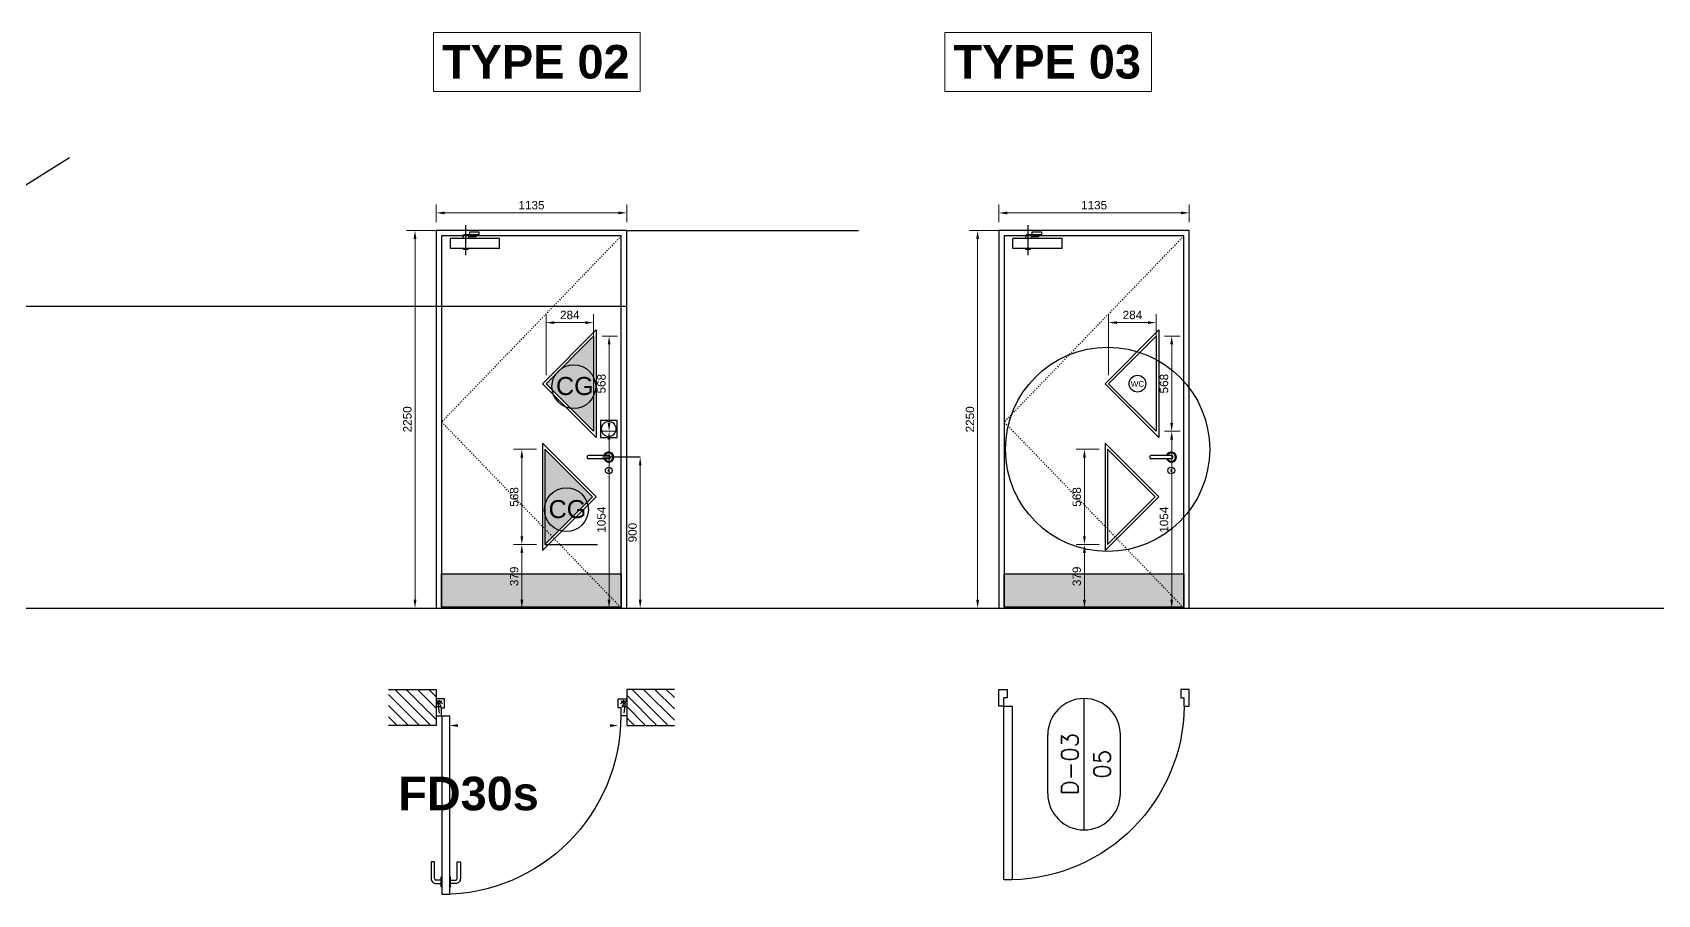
# Model space of a CAD drawing. Header units: inches. Extents: x -48459 to 205009, y 10398 to 54474.
# Drawn here: x 81900 to 91586, y 28863 to 34000 of the extents above; entities that cross this region are included whole.
import ezdxf
from ezdxf.enums import TextEntityAlignment as Align

# ---------------------------------------------------------------- set-up
doc = ezdxf.new("R2010")
doc.units = ezdxf.units.IN
doc.header["$MEASUREMENT"] = 0
doc.linetypes.add('ACAD_ISO03W100', pattern=[30, 12, -18])
for name, color, linetype in [('14-08 - Household Unit Master X-ref$0$AR-ELEV-3', 5, 'Continuous'), ('AR- ROOM NAMES', 3, 'Continuous'), ('AR-DASHED', 8, 'Continuous'), ('AR-DOOR', 8, 'Continuous'), ('AR-DOOR-', 8, 'Continuous'), ('AR-DOOR-HATCH', 9, 'Continuous'), ('AR-Hat', 8, 'Continuous'), ('AR-RAINWATER', 8, 'Continuous'), ('AR-TEXT-DOORS', 8, 'Continuous'), ('AR-WALL-EXLF-2', 2, 'Continuous'), ('AR-WALL-EXT', 4, 'Continuous'), ('AR-WIND-ELEV-4', 9, 'Continuous'), ('MS-DIM', 8, 'Continuous'), ('QSS ELEVATION 2', 2, 'Continuous'), ('QSS ELEVATION 4', 8, 'Continuous')]:
    doc.layers.add(name, color=color, linetype=linetype)
doc.layers.add('Non Plotted', color=255, linetype='Continuous', lineweight=5, plot=False)
doc.styles.add('Arial', font='arial.ttf')
doc.styles.add('MS_1.200_6.0mm', font='arial.ttf', dxfattribs={"height": 1200})
doc.styles.add('PS_5mm', font='arial.ttf', dxfattribs={"height": 5})
doc.styles.add('roman S', font='romans.shx')
doc.dimstyles.new('MS_1.20_2.5mm', dxfattribs={"dimtxt": 50, "dimasz": 50, "dimexe": 50, "dimexo": 50, "dimgap": 20, "dimtad": 1, "dimtoh": 1, "dimdec": 0, "dimdsep": 46, "dimtxsty": 'Arial', "dimcen": 50, "dimclrd": 256, "dimclre": 256, "dimclrt": 4, "dimadec": 0, "dimazin": 0, "dimtfac": 1, "dimtdec": 0, "dimtix": 1, "dimtmove": 2, "dimatfit": 2, "dimfxl": 1, "dimlwd": 18, "dimlwe": 18, "dimarcsym": 0})

# ---------------------------------------------------------------- blocks, each defined once
blk = doc.blocks.new('*D225')
at = {"layer": 'Defpoints', "color": 0, "transparency": 16777216}
for p in [(84306.7, 32925.2), (84306.7, 32820), (85441.7, 32820)]:
    blk.add_point(p, dxfattribs=at)
at = {"layer": 'MS-DIM', "lineweight": 18, "transparency": 16777216}
for p, q in [((84306.7, 32870), (84306.7, 32975.2)), ((85441.7, 32870), (85441.7, 32975.2)), ((85391.7, 32925.2), (84356.7, 32925.2))]:
    blk.add_line(p, q, dxfattribs=at)
at = {"layer": 'MS-DIM', "transparency": 16777216}
for points in [[(84356.7, 32933.6), (84356.7, 32916.9), (84306.7, 32925.2)], [(85391.7, 32933.6), (85391.7, 32916.9), (85441.7, 32925.2)]]:
    blk.add_solid(points, dxfattribs=at)
at = {"layer": 'MS-DIM', "color": 4, "transparency": 16777216, "insert": (84874.2, 32970.8), "char_height": 50, "attachment_point": 5, "style": 'Arial'}
blk.add_mtext('1135 ', dxfattribs=at)
blk = doc.blocks.new('*D224')
at = {"layer": 'Defpoints', "color": 0, "transparency": 16777216}
for p in [(334.1, 1112), (1340.1, 1065), (1340.1, 1006.8)]:
    blk.add_point(p, dxfattribs=at)
at = {"layer": 'MS-DIM', "lineweight": 18, "transparency": 16777216}
for p, q in [((334.1, 1062), (334.1, 956.8)), ((384.1, 1006.8), (1290.1, 1006.8)), ((1340.1, 1015), (1340.1, 956.8))]:
    blk.add_line(p, q, dxfattribs=at)
at = {"layer": 'MS-DIM', "transparency": 16777216}
for points in [[(384.1, 1015.1), (384.1, 998.5), (334.1, 1006.8)], [(1290.1, 1015.1), (1290.1, 998.5), (1340.1, 1006.8)]]:
    blk.add_solid(points, dxfattribs=at)
at = {"layer": 'MS-DIM', "color": 4, "transparency": 16777216, "insert": (837.1, 1052.3), "char_height": 50, "attachment_point": 5, "style": 'Arial'}
blk.add_mtext('1000', dxfattribs=at)
blk = doc.blocks.new('*D226')
at = {"layer": 'Defpoints', "color": 0, "transparency": 16777216}
for p in [(84574.6, 32820), (84180.1, 30570), (84248.8, 30570)]:
    blk.add_point(p, dxfattribs=at)
at = {"layer": 'MS-DIM', "lineweight": 18, "transparency": 16777216}
for p, q in [((84524.6, 32820), (84130.1, 32820)), ((84180.1, 32770), (84180.1, 30620)), ((84198.8, 30570), (84130.1, 30570))]:
    blk.add_line(p, q, dxfattribs=at)
at = {"layer": 'MS-DIM', "transparency": 16777216}
for points in [[(84171.7, 32770), (84188.4, 32770), (84180.1, 32820)], [(84171.7, 30620), (84188.4, 30620), (84180.1, 30570)]]:
    blk.add_solid(points, dxfattribs=at)
at = {"layer": 'MS-DIM', "color": 4, "transparency": 16777216, "insert": (84134.5, 31695), "char_height": 50, "attachment_point": 5, "rotation": 90, "style": 'Arial'}
blk.add_mtext('2250', dxfattribs=at)
blk = doc.blocks.new('*D227')
at = {"layer": 'Defpoints', "color": 0, "transparency": 16777216}
for p in [(87660, 32925.2), (87660, 32820), (88795, 32820)]:
    blk.add_point(p, dxfattribs=at)
at = {"layer": 'MS-DIM', "lineweight": 18, "transparency": 16777216}
for p, q in [((87660, 32870), (87660, 32975.2)), ((88795, 32870), (88795, 32975.2)), ((88745, 32925.2), (87710, 32925.2))]:
    blk.add_line(p, q, dxfattribs=at)
at = {"layer": 'MS-DIM', "transparency": 16777216}
for points in [[(87710, 32933.6), (87710, 32916.9), (87660, 32925.2)], [(88745, 32933.6), (88745, 32916.9), (88795, 32925.2)]]:
    blk.add_solid(points, dxfattribs=at)
at = {"layer": 'MS-DIM', "color": 4, "transparency": 16777216, "insert": (88227.5, 32970.8), "char_height": 50, "attachment_point": 5, "style": 'Arial'}
blk.add_mtext('1135 ', dxfattribs=at)
blk = doc.blocks.new('*D228')
at = {"layer": 'Defpoints', "color": 0, "transparency": 16777216}
for p in [(87927.9, 32820), (87533.4, 30570), (87602.1, 30570)]:
    blk.add_point(p, dxfattribs=at)
at = {"layer": 'MS-DIM', "lineweight": 18, "transparency": 16777216}
for p, q in [((87877.9, 32820), (87483.4, 32820)), ((87533.4, 32770), (87533.4, 30620)), ((87552.1, 30570), (87483.4, 30570))]:
    blk.add_line(p, q, dxfattribs=at)
at = {"layer": 'MS-DIM', "transparency": 16777216}
for points in [[(87525, 32770), (87541.7, 32770), (87533.4, 32820)], [(87525, 30620), (87541.7, 30620), (87533.4, 30570)]]:
    blk.add_solid(points, dxfattribs=at)
at = {"layer": 'MS-DIM', "color": 4, "transparency": 16777216, "insert": (87487.8, 31695), "char_height": 50, "attachment_point": 5, "rotation": 90, "style": 'Arial'}
blk.add_mtext('2250', dxfattribs=at)
blk = doc.blocks.new('Door1135')
for p, q in [((30, 100), (30, 50)), ((1105, 100), (1105, 50)), ((50, 50), (30, 50)), ((1085, 50), (1105, 50))]:
    blk.add_line(p, q)
blk.add_lwpolyline([(30, 100), (80, 100), (80, 1135), (30, 1135)], close=True)
for points in [[(30, 100), (0, 100), (0, 0), (50, 0), (50, 50)], [(1105, 100), (1135, 100), (1135, 0), (1085, 0), (1085, 50)]]:
    blk.add_lwpolyline(points)
blk.add_arc((55.8, 86), 1049.3, 0.76324, 88.6805)
blk = doc.blocks.new('door tag')
at = {"linetype": 'Continuous'}
for p, q in [((4, 4.33), (11, 4.33)), ((-0.33, 0), (15.33, 0)), ((4, -4.33), (11, -4.33))]:
    blk.add_line(p, q, dxfattribs=at)
for centre, start, end in [((4, 0), 90, 270), ((11, 0), 270, 90)]:
    blk.add_arc(centre, 4.33, start, end, dxfattribs=at)
at = {"style": 'roman S'}
for tag, p in [('D-000', (7.5, 0.69)), ('0000', (7.5, -3.15))]:
    blk.add_attdef(tag, text='', height=2, dxfattribs=at).set_placement(p, align=Align.CENTER)
blk = doc.blocks.new('A$C71843C44')
at = {"layer": 'AR-DOOR-HATCH'}
blk.add_lwpolyline([(0, 100), (100, 100), (100, 0), (0, 0)], close=True, dxfattribs=at)
blk.add_circle((50, 50), 44.4, dxfattribs=at)
blk = doc.blocks.new('*D328')
at = {"layer": 'Defpoints', "color": 0, "transparency": 16777216}
for p in [(85522.3, 31470), (85522.3, 30570), (85522.3, 30570)]:
    blk.add_point(p, dxfattribs=at)
at = {"layer": 'MS-DIM', "lineweight": 18, "transparency": 16777216}
for p, q in [((85472.3, 31470), (85472.3, 31470)), ((85522.3, 31420), (85522.3, 30620)), ((85472.3, 30570), (85472.3, 30570))]:
    blk.add_line(p, q, dxfattribs=at)
at = {"layer": 'MS-DIM', "transparency": 16777216}
for points in [[(85513.9, 31420), (85530.6, 31420), (85522.3, 31470)], [(85513.9, 30620), (85530.6, 30620), (85522.3, 30570)]]:
    blk.add_solid(points, dxfattribs=at)
at = {"layer": 'MS-DIM', "color": 4, "transparency": 16777216, "insert": (85476.7, 31020), "char_height": 50, "attachment_point": 5, "rotation": 90, "style": 'Arial'}
blk.add_mtext('900', dxfattribs=at)
blk = doc.blocks.new('*D589')
at = {"layer": 'Defpoints', "color": 0, "transparency": 16777216}
for p in [(84816.8, 30948.7), (84954.7, 30948.7), (84954.7, 30570)]:
    blk.add_point(p, dxfattribs=at)
at = {"layer": 'MS-DIM', "lineweight": 18, "transparency": 16777216}
for p, q in [((84904.7, 30948.7), (84766.8, 30948.7)), ((84816.8, 30620), (84816.8, 30898.7)), ((84904.7, 30570), (84766.8, 30570))]:
    blk.add_line(p, q, dxfattribs=at)
at = {"layer": 'MS-DIM', "transparency": 16777216}
for points in [[(84808.5, 30898.7), (84825.1, 30898.7), (84816.8, 30948.7)], [(84808.5, 30620), (84825.1, 30620), (84816.8, 30570)]]:
    blk.add_solid(points, dxfattribs=at)
at = {"layer": 'MS-DIM', "color": 4, "transparency": 16777216, "insert": (84771.2, 30759.3), "char_height": 50, "attachment_point": 5, "rotation": 90, "style": 'Arial'}
blk.add_mtext('379', dxfattribs=at)
blk = doc.blocks.new('*D590')
at = {"layer": 'Defpoints', "color": 0, "transparency": 16777216}
for p in [(84816.8, 31516.3), (84954.7, 31516.3), (84954.7, 30948.7)]:
    blk.add_point(p, dxfattribs=at)
at = {"layer": 'MS-DIM', "lineweight": 18, "transparency": 16777216}
for p, q in [((84904.7, 31516.3), (84766.8, 31516.3)), ((84816.8, 30998.7), (84816.8, 31466.3)), ((84904.7, 30948.7), (84766.8, 30948.7))]:
    blk.add_line(p, q, dxfattribs=at)
at = {"layer": 'MS-DIM', "transparency": 16777216}
for points in [[(84808.5, 31466.3), (84825.1, 31466.3), (84816.8, 31516.3)], [(84808.5, 30998.7), (84825.1, 30998.7), (84816.8, 30948.7)]]:
    blk.add_solid(points, dxfattribs=at)
at = {"layer": 'MS-DIM', "color": 4, "transparency": 16777216, "insert": (84771.3, 31232.5), "char_height": 50, "attachment_point": 5, "rotation": 90, "style": 'Arial'}
blk.add_mtext('568', dxfattribs=at)
blk = doc.blocks.new('*D586')
at = {"layer": 'Defpoints', "color": 0, "transparency": 16777216}
for p in [(85244.7, 31623.7), (85336.8, 31623.7), (85244.7, 30570)]:
    blk.add_point(p, dxfattribs=at)
at = {"layer": 'MS-DIM', "lineweight": 18, "transparency": 16777216}
for p, q in [((85294.7, 31623.7), (85386.8, 31623.7)), ((85336.8, 30620), (85336.8, 31573.7)), ((85294.7, 30570), (85386.8, 30570))]:
    blk.add_line(p, q, dxfattribs=at)
at = {"layer": 'MS-DIM', "transparency": 16777216}
for points in [[(85328.4, 31573.7), (85345.1, 31573.7), (85336.8, 31623.7)], [(85328.4, 30620), (85345.1, 30620), (85336.8, 30570)]]:
    blk.add_solid(points, dxfattribs=at)
at = {"layer": 'MS-DIM', "color": 4, "transparency": 16777216, "insert": (85291.2, 31096.8), "char_height": 50, "attachment_point": 5, "rotation": 90, "style": 'Arial'}
blk.add_mtext('1054', dxfattribs=at)
blk = doc.blocks.new('*D587')
at = {"layer": 'Defpoints', "color": 0, "transparency": 16777216}
for p in [(85244.7, 32191.3), (85336.8, 32191.3), (85244.7, 31623.7)]:
    blk.add_point(p, dxfattribs=at)
at = {"layer": 'MS-DIM', "lineweight": 18, "transparency": 16777216}
for p, q in [((85294.7, 32191.3), (85386.8, 32191.3)), ((85336.8, 31673.7), (85336.8, 32141.3)), ((85294.7, 31623.7), (85386.8, 31623.7))]:
    blk.add_line(p, q, dxfattribs=at)
at = {"layer": 'MS-DIM', "transparency": 16777216}
for points in [[(85328.4, 32141.3), (85345.1, 32141.3), (85336.8, 32191.3)], [(85328.4, 31673.7), (85345.1, 31673.7), (85336.8, 31623.7)]]:
    blk.add_solid(points, dxfattribs=at)
at = {"layer": 'MS-DIM', "color": 4, "transparency": 16777216, "insert": (85291.2, 31907.5), "char_height": 50, "attachment_point": 5, "rotation": 90, "style": 'Arial'}
blk.add_mtext('568', dxfattribs=at)
blk = doc.blocks.new('*D588')
at = {"layer": 'Defpoints', "color": 0, "transparency": 16777216}
for p in [(85244.7, 32271.3), (84960.9, 31907.5), (85244.7, 31907.5)]:
    blk.add_point(p, dxfattribs=at)
at = {"layer": 'MS-DIM', "lineweight": 18, "transparency": 16777216}
for p, q in [((84960.9, 31957.5), (84960.9, 32321.3)), ((85010.9, 32271.3), (85194.7, 32271.3)), ((85244.7, 31957.5), (85244.7, 32321.3))]:
    blk.add_line(p, q, dxfattribs=at)
at = {"layer": 'MS-DIM', "transparency": 16777216}
for points in [[(85010.9, 32279.6), (85010.9, 32263), (84960.9, 32271.3)], [(85194.7, 32279.6), (85194.7, 32263), (85244.7, 32271.3)]]:
    blk.add_solid(points, dxfattribs=at)
at = {"layer": 'MS-DIM', "color": 4, "transparency": 16777216, "insert": (85102.8, 32316.8), "char_height": 50, "attachment_point": 5, "style": 'Arial'}
blk.add_mtext('284', dxfattribs=at)
blk = doc.blocks.new('*D591')
at = {"layer": 'Defpoints', "color": 0, "transparency": 16777216}
for p in [(88170.1, 30948.7), (88308, 30948.7), (88308, 30570)]:
    blk.add_point(p, dxfattribs=at)
at = {"layer": 'MS-DIM', "lineweight": 18, "transparency": 16777216}
for p, q in [((88258, 30948.7), (88120.1, 30948.7)), ((88170.1, 30620), (88170.1, 30898.7)), ((88258, 30570), (88120.1, 30570))]:
    blk.add_line(p, q, dxfattribs=at)
at = {"layer": 'MS-DIM', "transparency": 16777216}
for points in [[(88161.7, 30898.7), (88178.4, 30898.7), (88170.1, 30948.7)], [(88161.7, 30620), (88178.4, 30620), (88170.1, 30570)]]:
    blk.add_solid(points, dxfattribs=at)
at = {"layer": 'MS-DIM', "color": 4, "transparency": 16777216, "insert": (88124.5, 30759.3), "char_height": 50, "attachment_point": 5, "rotation": 90, "style": 'Arial'}
blk.add_mtext('379', dxfattribs=at)
blk = doc.blocks.new('*D592')
at = {"layer": 'Defpoints', "color": 0, "transparency": 16777216}
for p in [(88170.1, 31516.3), (88308, 31516.3), (88308, 30948.7)]:
    blk.add_point(p, dxfattribs=at)
at = {"layer": 'MS-DIM', "lineweight": 18, "transparency": 16777216}
for p, q in [((88258, 31516.3), (88120.1, 31516.3)), ((88170.1, 30998.7), (88170.1, 31466.3)), ((88258, 30948.7), (88120.1, 30948.7))]:
    blk.add_line(p, q, dxfattribs=at)
at = {"layer": 'MS-DIM', "transparency": 16777216}
for points in [[(88161.7, 31466.3), (88178.4, 31466.3), (88170.1, 31516.3)], [(88161.7, 30998.7), (88178.4, 30998.7), (88170.1, 30948.7)]]:
    blk.add_solid(points, dxfattribs=at)
at = {"layer": 'MS-DIM', "color": 4, "transparency": 16777216, "insert": (88124.5, 31232.5), "char_height": 50, "attachment_point": 5, "rotation": 90, "style": 'Arial'}
blk.add_mtext('568', dxfattribs=at)
blk = doc.blocks.new('*D593')
at = {"layer": 'Defpoints', "color": 0, "transparency": 16777216}
for p in [(88598, 31623.7), (88690, 31623.7), (88598, 30570)]:
    blk.add_point(p, dxfattribs=at)
at = {"layer": 'MS-DIM', "lineweight": 18, "transparency": 16777216}
for p, q in [((88648, 31623.7), (88740, 31623.7)), ((88690, 30620), (88690, 31573.7)), ((88648, 30570), (88740, 30570))]:
    blk.add_line(p, q, dxfattribs=at)
at = {"layer": 'MS-DIM', "transparency": 16777216}
for points in [[(88681.7, 31573.7), (88698.4, 31573.7), (88690, 31623.7)], [(88681.7, 30620), (88698.4, 30620), (88690, 30570)]]:
    blk.add_solid(points, dxfattribs=at)
at = {"layer": 'MS-DIM', "color": 4, "transparency": 16777216, "insert": (88644.5, 31096.8), "char_height": 50, "attachment_point": 5, "rotation": 90, "style": 'Arial'}
blk.add_mtext('1054', dxfattribs=at)
blk = doc.blocks.new('*D594')
at = {"layer": 'Defpoints', "color": 0, "transparency": 16777216}
for p in [(88598, 32191.3), (88690, 32191.3), (88598, 31623.7)]:
    blk.add_point(p, dxfattribs=at)
at = {"layer": 'MS-DIM', "lineweight": 18, "transparency": 16777216}
for p, q in [((88648, 32191.3), (88740, 32191.3)), ((88690, 31673.7), (88690, 32141.3)), ((88648, 31623.7), (88740, 31623.7))]:
    blk.add_line(p, q, dxfattribs=at)
at = {"layer": 'MS-DIM', "transparency": 16777216}
for points in [[(88681.7, 32141.3), (88698.4, 32141.3), (88690, 32191.3)], [(88681.7, 31673.7), (88698.4, 31673.7), (88690, 31623.7)]]:
    blk.add_solid(points, dxfattribs=at)
at = {"layer": 'MS-DIM', "color": 4, "transparency": 16777216, "insert": (88644.5, 31907.5), "char_height": 50, "attachment_point": 5, "rotation": 90, "style": 'Arial'}
blk.add_mtext('568', dxfattribs=at)
blk = doc.blocks.new('*D595')
at = {"layer": 'Defpoints', "color": 0, "transparency": 16777216}
for p in [(88598, 32271.3), (88314.2, 31907.5), (88598, 31907.5)]:
    blk.add_point(p, dxfattribs=at)
at = {"layer": 'MS-DIM', "lineweight": 18, "transparency": 16777216}
for p, q in [((88314.2, 31957.5), (88314.2, 32321.3)), ((88364.2, 32271.3), (88548, 32271.3)), ((88598, 31957.5), (88598, 32321.3))]:
    blk.add_line(p, q, dxfattribs=at)
at = {"layer": 'MS-DIM', "transparency": 16777216}
for points in [[(88364.2, 32279.6), (88364.2, 32263), (88314.2, 32271.3)], [(88548, 32279.6), (88548, 32263), (88598, 32271.3)]]:
    blk.add_solid(points, dxfattribs=at)
at = {"layer": 'MS-DIM', "color": 4, "transparency": 16777216, "insert": (88456.1, 32316.8), "char_height": 50, "attachment_point": 5, "style": 'Arial'}
blk.add_mtext('284', dxfattribs=at)
blk = doc.blocks.new('A$Cfac053ce')
at = {"layer": 'AR-DOOR-HATCH'}
h = blk.add_hatch(dxfattribs=at)
h.set_pattern_fill('ANSI31', color=252, scale=15)
h.set_pattern_definition([(45, (-197308.475, -74878.15), (-33.67596, 33.67596), [])])
h.paths.add_polyline_path([(1419.1, 1222.5), (1703.2, 1222.5), (1703.2, 1007.5), (1419.1, 1007.5)])
h.paths.add_polyline_path([(0, 1222.5), (284.1, 1222.5), (284.1, 1007.5), (0, 1007.5)])
for points in [[(1335.1, 85), (1305.1, 85, -0.414214), (1295.1, 95), (1295.1, 192.6, 0.414214), (1293.1, 194.6), (1277.1, 194.6, 0.414214), (1275.1, 192.6), (1275.1, 95, 0.414214), (1305.1, 65), (1335.1, 65)], [(1389.1, 85), (1419.1, 85, 0.414214), (1429.1, 95), (1429.1, 192.6, -0.414214), (1431.1, 194.6), (1447.1, 194.6, -0.414214), (1449.1, 192.6), (1449.1, 95, -0.414214), (1419.1, 65), (1389.1, 65)]]:
    blk.add_lwpolyline(points, format="xyb")
for points in [[(1340.1, 45), (1335.1, 45), (1335.1, 105), (1340.1, 105)], [(1384.1, 45), (1389.1, 45), (1389.1, 105), (1384.1, 105)]]:
    blk.add_lwpolyline(points)
blk.add_arc((1384.1, 1065), 1065, 180, 270)
at = {"layer": '14-08 - Household Unit Master X-ref$0$AR-ELEV-3', "linetype": 'Continuous', "ltscale": 10}
for points in [[(316.1, 1065), (316.1, 1112), (334.1, 1112), (334.1, 1165), (284.1, 1165), (284.1, 1065), (316.1, 1065)], [(1387.1, 1065), (1387.1, 1112), (1369.1, 1112), (1369.1, 1165), (1419.1, 1165), (1419.1, 1065), (1387.1, 1065)]]:
    blk.add_lwpolyline(points, dxfattribs=at)
blk.add_lwpolyline([(1340.1, 1065), (1340.1, 0), (1384.1, 0), (1384.1, 1065)], close=True, dxfattribs=at)
at = {"layer": 'AR-WALL-EXLF-2'}
for points in [[(0, 1222.5), (284.1, 1222.5), (284.1, 1007.5), (0, 1007.5)], [(1703.2, 1222.5), (1419.1, 1222.5), (1419.1, 1007.5), (1703.2, 1007.5)]]:
    blk.add_lwpolyline(points, dxfattribs=at)
at = {"layer": 'AR-WIND-ELEV-4', "linetype": 'Continuous', "ltscale": 10}
for points in [[(290.9, 1155.9), (301.1, 1080.3)], [(298.5, 1156.8), (320.9, 1135.5)], [(300.5, 1145.7), (311.5, 1114.2)], [(1404.7, 1156.8), (1382.3, 1135.5)], [(1402.8, 1145.7), (1391.7, 1114.2)], [(1412.4, 1155.9), (1402.1, 1080.3)]]:
    blk.add_lwpolyline(points, dxfattribs=at)
for centre, radius, start, end in [((287.6, 1166.5), 19.9, 270.55611, 336.00353), ((289.3, 1162.8), 45.5, 268.26668, 301.02709), ((287.6, 1166.5), 31.2, 274.46752, 335.04284), ((1415.6, 1166.5), 31.2, 204.95716, 265.53248), ((1413.9, 1162.8), 45.5, 238.97291, 271.73332), ((1415.6, 1166.5), 19.9, 203.99647, 269.44389)]:
    blk.add_arc(centre, radius, start, end, dxfattribs=at)
at = {"layer": 'MS-DIM'}
dim = blk.add_linear_dim(base=(1340.1, 1006.8), p1=(334.1, 1112), p2=(1340.1, 1065), text='1000', dimstyle='MS_1.20_2.5mm', dxfattribs=at)
dim.commit()
dim.dimension.update_dxf_attribs({"geometry": '*D224', "text_midpoint": (837.1, 1052.3)})

msp = doc.modelspace()

# ---------------------------------------------------------------- hatches: boundary and pattern name
at = {"layer": 'AR-DOOR-HATCH'}
for color, points in [(254, [(85244.7, 32191.3), (84960.9, 31907.5), (85244.7, 31623.7)]), (254, [(84954.7, 31516.3), (85238.5, 31232.5), (84954.7, 30948.7)]), (252, [(84338.7, 30775), (85409.7, 30775), (85409.7, 30575), (84338.7, 30575)]), (252, [(87692, 30775), (88763, 30775), (88763, 30575), (87692, 30575)])]:
    msp.add_hatch(color=color, dxfattribs=at).paths.add_polyline_path(points)

# ---------------------------------------------------------------- linework, layer by layer
msp.add_circle((88308, 31516.3), 608.5)
at = {"layer": 'AR- ROOM NAMES', "linetype": 'Continuous', "ltscale": 10}
msp.add_line((74225.7, 30570), (101931.4, 30570), dxfattribs=at)
at = {"layer": 'AR-DASHED', "linetype": 'ACAD_ISO03W100', "ltscale": 0.5}
for points in [[(85409.7, 32788), (84338.7, 31679), (85409.7, 30570)], [(88763, 32788), (87692, 31679), (88763, 30570)]]:
    msp.add_lwpolyline(points, dxfattribs=at)
at = {"layer": 'AR-DOOR-'}
for p, q in [((84482.2, 32674.1), (84482.2, 32851.2)), ((87835.5, 32674.1), (87835.5, 32851.2)), ((84390.7, 32713), (84390.7, 32773)), ((84683.7, 32773), (84390.7, 32773)), ((84471.3, 32795.9), (84463.8, 32773)), ((84471.3, 32795.9), (84562.2, 32795.9)), ((84501.2, 32784.2), (84497.6, 32773)), ((84501.2, 32784.2), (84545.5, 32784.2)), ((84545.5, 32795.9), (84545.5, 32784.2)), ((84683.7, 32713), (84683.7, 32773)), ((87744, 32713), (87744, 32773)), ((88037, 32773), (87744, 32773)), ((87824.5, 32795.9), (87817.1, 32773)), ((87824.5, 32795.9), (87915.5, 32795.9)), ((87854.5, 32784.2), (87850.8, 32773)), ((87854.5, 32784.2), (87898.8, 32784.2)), ((87898.8, 32795.9), (87898.8, 32784.2)), ((88037, 32713), (88037, 32773)), ((84683.7, 32713), (84390.7, 32713)), ((84470.2, 32708), (84465.4, 32713)), ((84494.2, 32708), (84470.2, 32708)), ((84494.2, 32708), (84499, 32713)), ((88037, 32713), (87744, 32713)), ((87823.5, 32708), (87818.7, 32713)), ((87847.5, 32708), (87823.5, 32708)), ((87847.5, 32708), (87852.3, 32713))]:
    msp.add_line(p, q, dxfattribs=at)
for points in [[(84562.2, 32795.9), (84562.2, 32810.5), (84504.2, 32810.5), (84504.2, 32795.9)], [(87915.5, 32795.9), (87915.5, 32810.5), (87857.5, 32810.5), (87857.5, 32795.9)]]:
    msp.add_lwpolyline(points, dxfattribs=at)
at = {"layer": 'AR-DOOR-HATCH'}
for points in [[(84338.7, 30775), (85409.7, 30775), (85409.7, 30575), (84338.7, 30575)], [(87692, 30775), (88763, 30775), (88763, 30575), (87692, 30575)]]:
    msp.add_lwpolyline(points, close=True, dxfattribs=at)
at = {"layer": 'AR-RAINWATER'}
for points in [[(81422.8, 32820), (82120.5, 33255.5)], [(85441.7, 32820), (86823.3, 32820)]]:
    msp.add_lwpolyline(points, dxfattribs=at)
at = {"layer": 'AR-TEXT-DOORS'}
for centre in [(85126.6, 31890.3), (85082.6, 31156.7)]:
    msp.add_circle(centre, 130.5, dxfattribs=at)
at = {"layer": 'AR-WALL-EXT'}
for p, q in [((87659.3, 29986), (87659.3, 30086)), ((88794.3, 29986), (88794.3, 30086))]:
    msp.add_line(p, q, dxfattribs=at)
at = {"layer": 'MS-DIM'}
for p, q in [((85522.3, 31470), (85297.1, 31470)), ((84954.7, 30948.7), (85268, 30948.7))]:
    msp.add_line(p, q, dxfattribs=at)
msp.add_lwpolyline([(80287.8, 32368.8), (85441.7, 32368.8)], dxfattribs=at)
at = {"layer": 'Non Plotted'}
for points in [[(84289.6, 34000.2), (85522, 34000.2), (85522, 33649.3), (84289.6, 33649.3)], [(87337.6, 34000.2), (88570, 34000.2), (88570, 33649.3), (87337.6, 33649.3)]]:
    msp.add_lwpolyline(points, close=True, dxfattribs=at)
at = {"layer": 'QSS ELEVATION 2', "color": 4}
for points in [[(85441.7, 30570), (85441.7, 32820), (84306.7, 32820), (84306.7, 30570)], [(88795, 30570), (88795, 32820), (87660, 32820), (87660, 30570)]]:
    msp.add_lwpolyline(points, dxfattribs=at)
at = {"layer": 'QSS ELEVATION 4'}
for p, q in [((85334.7, 31480), (85214.7, 31480)), ((88688, 31480), (88568, 31480)), ((85334.7, 31460), (85214.7, 31460)), ((85333.7, 31384.7), (85333.7, 31392.9)), ((85333.7, 31384.7), (85335.7, 31384.7)), ((85335.7, 31384.7), (85335.7, 31392.9)), ((88688, 31460), (88568, 31460)), ((88687, 31384.7), (88687, 31392.9)), ((88687, 31384.7), (88689, 31384.7)), ((88689, 31384.7), (88689, 31392.9))]:
    msp.add_line(p, q, dxfattribs=at)
for points in [[(85409.7, 30570), (85409.7, 32788), (84338.7, 32788), (84338.7, 30570)], [(88763, 30570), (88763, 32788), (87692, 32788), (87692, 30570)]]:
    msp.add_lwpolyline(points, dxfattribs=at)
for points in [[(85259.7, 31587.5), (84939.7, 31907.5), (85259.7, 32227.5)], [(85244.7, 31623.7), (84960.9, 31907.5), (85244.7, 32191.3)], [(88613, 31587.5), (88293, 31907.5), (88613, 32227.5)], [(88598, 31623.7), (88314.2, 31907.5), (88598, 32191.3)], [(84939.7, 30912.5), (85259.7, 31232.5), (84939.7, 31552.5)], [(84954.7, 30948.7), (85238.5, 31232.5), (84954.7, 31516.3)], [(88293, 30912.5), (88613, 31232.5), (88293, 31552.5)], [(88308, 30948.7), (88591.8, 31232.5), (88308, 31516.3)]]:
    msp.add_lwpolyline(points, close=True, dxfattribs=at)
for centre, radius in [((88486, 31907.5), 50), ((85334.7, 31389.7), 20), ((88688, 31389.7), 20)]:
    msp.add_circle(centre, radius, dxfattribs=at)
for centre, radius, start, end in [((85214.7, 31470), 10, 90, 270), ((85334.7, 31470), 30, 199.47122, 160.52878), ((85334.7, 31470), 25, 203.57818, 156.42182), ((85334.7, 31470), 10, 270, 90), ((88568, 31470), 10, 90, 270), ((88688, 31470), 30, 199.47122, 160.52878), ((88688, 31470), 25, 203.57818, 156.42182), ((88688, 31470), 10, 270, 90), ((85334.7, 31394.7), 2, 300, 240), ((88688, 31394.7), 2, 300, 240)]:
    msp.add_arc(centre, radius, start, end, dxfattribs=at)

# ---------------------------------------------------------------- block references
at = {"layer": 'AR-DOOR', "xscale": -1, "rotation": 180}
msp.add_blockref('Door1135', (87660, 30086), dxfattribs=at)
at = {"layer": 'AR-DOOR-', "xscale": -1}
msp.add_blockref('A$C71843C44', (85384.8, 31587.5), dxfattribs=at)
at = {"layer": 'AR-Hat', "xscale": -1}
msp.add_blockref('A$Cfac053ce', (85725.8, 28863.5), dxfattribs=at)
at = {"layer": 'Defpoints', "ltscale": 0.01, "xscale": 50.00000000000001, "yscale": 50.00000000000001, "zscale": 50.00000000000001, "rotation": 90.00000000000001}
msp.add_blockref('door tag', (88167.9, 29265), dxfattribs=at).add_auto_attribs({'D-000': 'D-03', '0000': '05'})

# ---------------------------------------------------------------- texts
at = {"layer": 'AR-TEXT-DOORS', "width": 502.397, "attachment_point": 1, "style": 'MS_1.200_6.0mm'}
for s, insert, char_height in [('CG', (85020.1, 31947.4), 107.35), ('WC', (88445.6, 31923.9), 35), ('CG', (84976, 31213.8), 107.35)]:
    msp.add_mtext(s, dxfattribs=dict(at, insert=insert, char_height=char_height))
at = {"layer": 'Non Plotted', "char_height": 200, "width": 1253.767, "attachment_point": 1, "style": 'PS_5mm'}
for s, insert in [('{\\fArial|b1|i0|c0|p34;TYPE 02}', (84341, 33925.9)), ('{\\fArial|b1|i0|c0|p34;TYPE 03}', (87389, 33925.9))]:
    msp.add_mtext(s, dxfattribs=dict(at, insert=insert))
at = {"layer": 'Non Plotted', "color": 10, "insert": (84079.5, 29565.4), "char_height": 200, "width": 1253.767, "attachment_point": 1, "style": 'PS_5mm'}
msp.add_mtext('{\\fArial|b1|i0|c0|p34;FD30s}', dxfattribs=at)

# ---------------------------------------------------------------- dimensions: what is measured, and where the dimension line sits
at = {"layer": 'MS-DIM'}
for base, p1, p2, picture, middle in [((84306.7, 32925.2), (85441.7, 32820), (84306.7, 32820), '*D225', (84874.2, 32970.8)), ((87660, 32925.2), (88795, 32820), (87660, 32820), '*D227', (88227.5, 32970.8))]:
    dim = msp.add_linear_dim(base=base, p1=p1, p2=p2, angle=180, text='1135 ', dimstyle='MS_1.20_2.5mm', dxfattribs=at)
    dim.commit()
    dim.dimension.update_dxf_attribs({"geometry": picture, "text_midpoint": middle})
for base, p1, p2, angle, picture, middle in [((84180.1, 30570), (84574.6, 32820), (84248.8, 30570), 90, '*D226', (84134.5, 31695)), ((87533.4, 30570), (87927.9, 32820), (87602.1, 30570), 90, '*D228', (87487.8, 31695)), ((85244.7, 32271.3), (84960.9, 31907.5), (85244.7, 31907.5), 180, '*D588', (85102.8, 32316.8)), ((88598, 32271.3), (88314.2, 31907.5), (88598, 31907.5), 180, '*D595', (88456.1, 32316.8)), ((85336.8, 32191.3), (85244.7, 31623.7), (85244.7, 32191.3), 90, '*D587', (85291.2, 31907.5)), ((88690, 32191.3), (88598, 31623.7), (88598, 32191.3), 90, '*D594', (88644.5, 31907.5)), ((85336.8, 31623.7), (85244.7, 30570), (85244.7, 31623.7), 90, '*D586', (85291.2, 31096.8)), ((88690, 31623.7), (88598, 30570), (88598, 31623.7), 90, '*D593', (88644.5, 31096.8)), ((84816.8, 31516.3), (84954.7, 30948.7), (84954.7, 31516.3), 90, '*D590', (84771.3, 31232.5)), ((88170.1, 31516.3), (88308, 30948.7), (88308, 31516.3), 90, '*D592', (88124.5, 31232.5)), ((85522.3, 30570), (85522.3, 31470), (85522.3, 30570), 90, '*D328', (85476.7, 31020)), ((84816.8, 30948.7), (84954.7, 30570), (84954.7, 30948.7), 90, '*D589', (84771.2, 30759.3)), ((88170.1, 30948.7), (88308, 30570), (88308, 30948.7), 90, '*D591', (88124.5, 30759.3))]:
    dim = msp.add_linear_dim(base=base, p1=p1, p2=p2, angle=angle, dimstyle='MS_1.20_2.5mm', dxfattribs=at)
    dim.commit()
    dim.dimension.update_dxf_attribs({"geometry": picture, "text_midpoint": middle})

doc.saveas('drawing.dxf')
